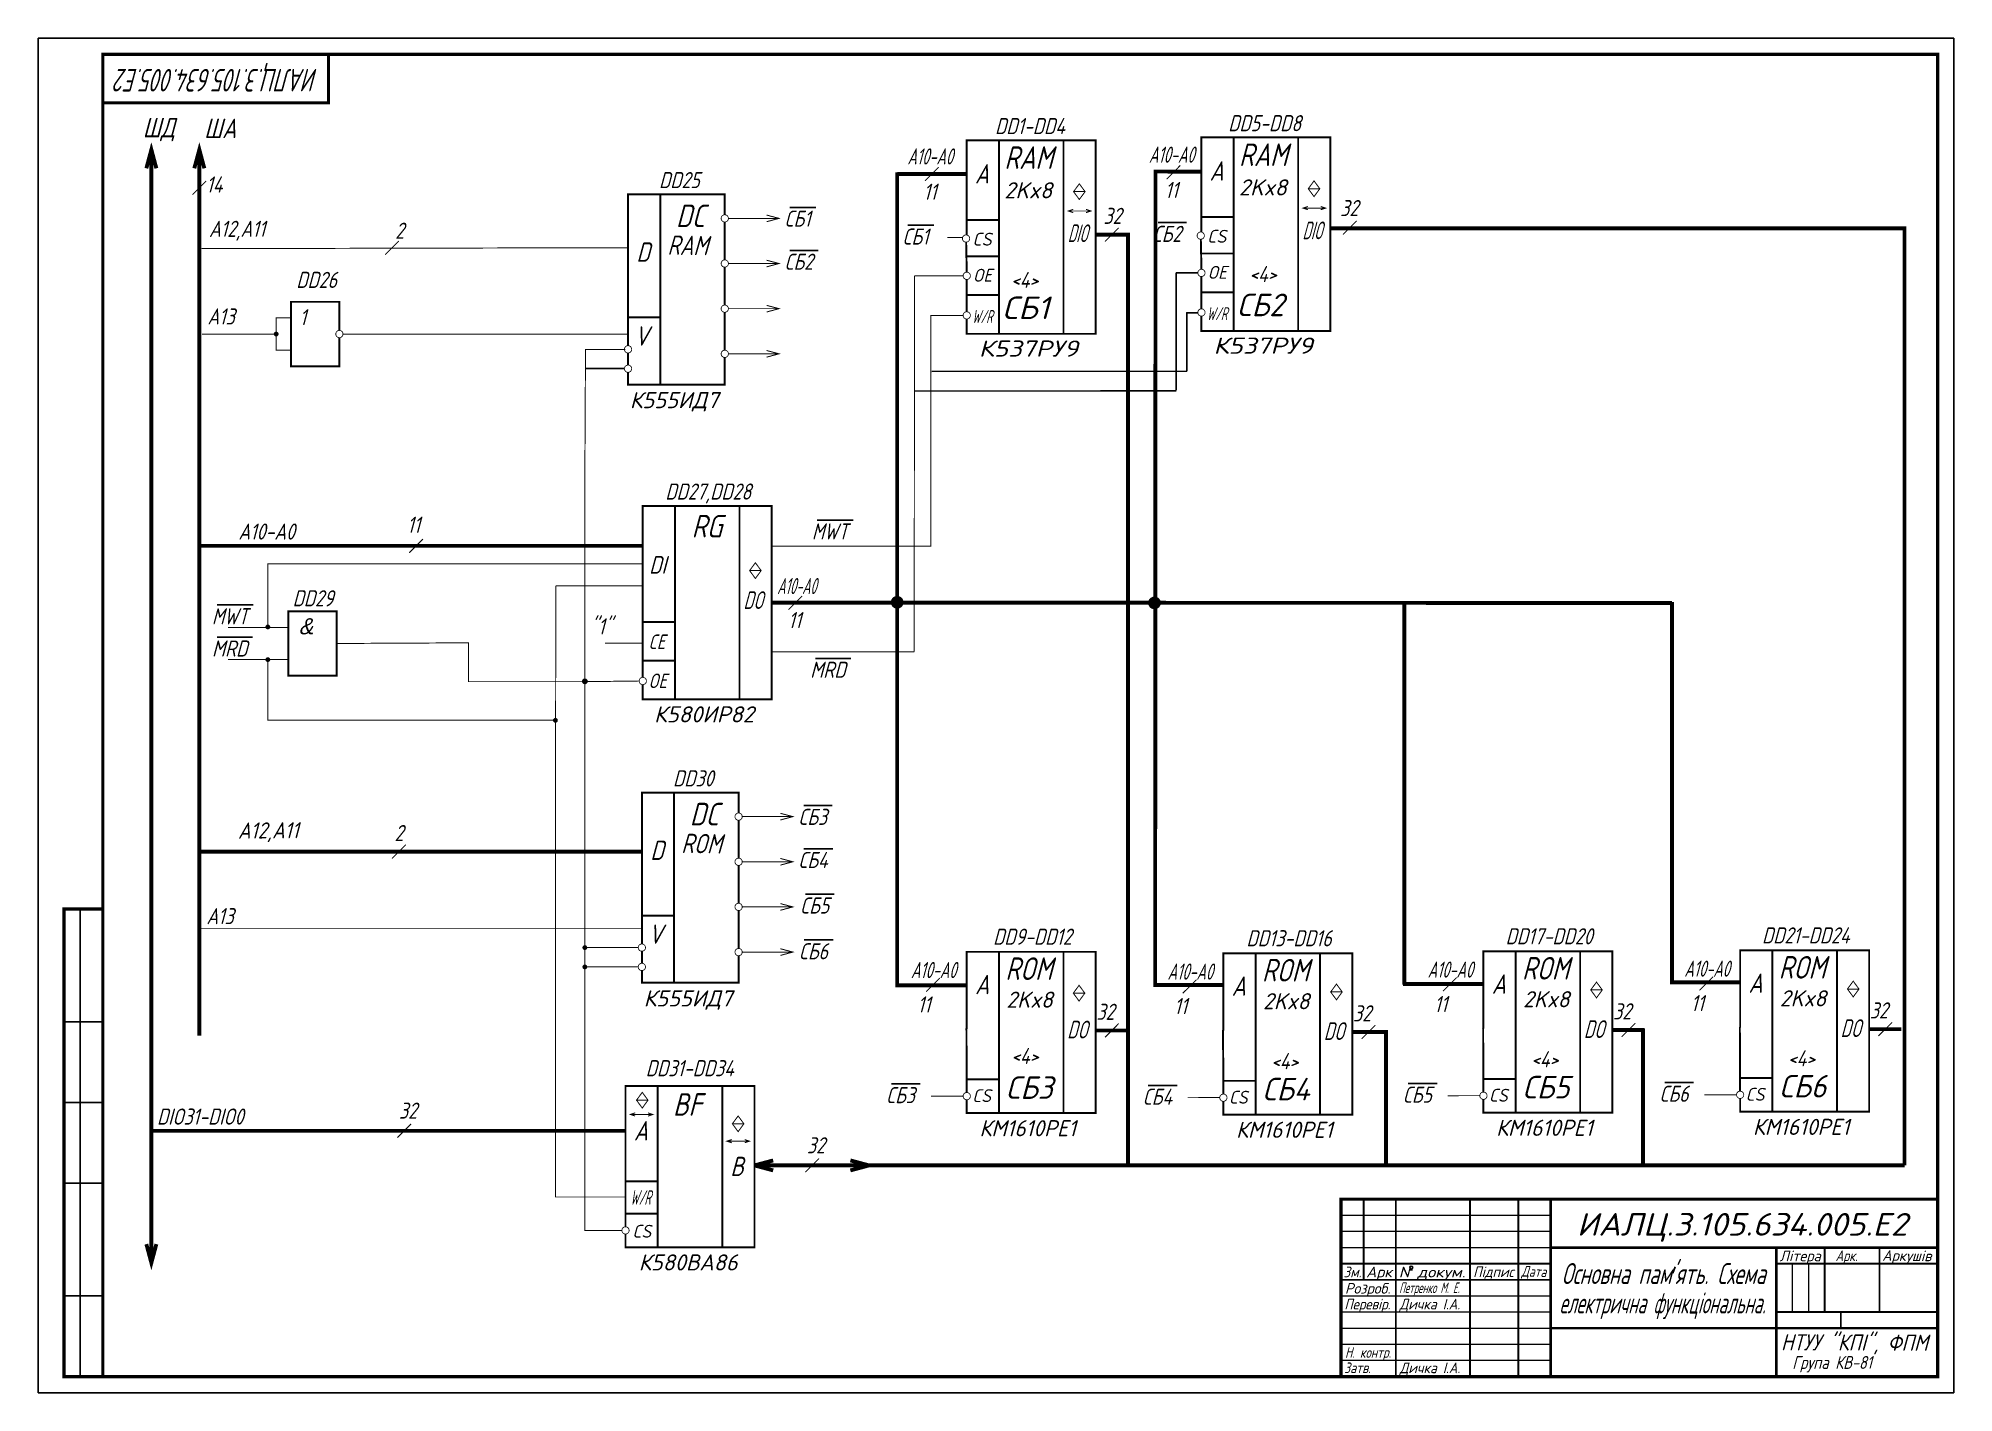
# Model space of a CAD drawing. Extents: x 0 to 594, y 0 to 420.
import ezdxf
from ezdxf.enums import TextEntityAlignment as Align

# ---------------------------------------------------------------- set-up
doc = ezdxf.new("R2010")
doc.units = 0
doc.header["$MEASUREMENT"] = 0
doc.layers.get('0').update_dxf_attribs({"linetype": 'CONTINUOUS'})
doc.styles.add('ESKD', font='eskd', dxfattribs={"oblique": 15, "height": 5})
doc.styles.get("Standard").update_dxf_attribs({"font": 'txt', "oblique": 15, "height": 5})

msp = doc.modelspace()

# ---------------------------------------------------------------- linework, layer by layer
for p, q in [((594, 420), (0, 420)), ((0, 420), (0, 0)), ((594, 0), (594, 420)), ((425.27, 38.12), (426.16, 38.12)), ((507.63, 38.98), (506.92, 37.06)), ((0, 0), (594, 0))]:
    msp.add_line(p, q)
for points, const_width in [([(20, 400), (90, 400), (90, 415)], 1), ([(36.61, 379.68), (35.06, 385.48), (33.51, 379.68)], 1.2), ([(51.49, 379.68), (49.94, 385.48), (48.38, 379.68)], 1.2), ([(287.87, 359.03), (287.93, 388.36), (327.93, 388.36), (327.93, 328.36), (287.93, 328.36), (287.93, 332.96)], 0.6), ([(297.93, 328.36), (297.93, 388.36)], 0.6), ([(317.93, 328.36), (317.93, 388.36)], 0.6), ([(360.66, 359.92), (360.71, 389.26), (400.71, 389.26), (400.71, 329.26), (360.71, 329.26), (360.71, 333.86)], 0.6), ([(370.71, 329.26), (370.71, 389.26)], 0.6), ([(390.71, 329.26), (390.71, 389.26)], 0.6), ([(35.06, 385.48), (35.06, 40.27)], 1.2), ([(49.94, 385.48), (49.94, 110.75)], 1.2), ([(275.02, 375.8), (279.26, 380.04)], 0.3), ([(349.92, 376.35), (354.16, 380.6)], 0.3), ([(47.81, 371.51), (52.06, 375.75)], 0.3), ([(287.93, 126.34), (266.36, 126.34), (266.37, 378.49)], 1.2), ([(287.93, 377.92), (266.36, 377.92)], 1.2), ([(346.36, 126.42), (367.41, 126.42), (346.36, 126.42), (346.47, 378.7), (360.99, 378.61)], 1.2), ([(212.88, 367.76), (212.88, 371.63), (182.88, 371.63), (182.88, 324.68)], 0.6), ([(192.88, 371.63), (192.88, 312.63)], 0.6), ([(212.88, 370.03), (212.88, 365.28)], 0.6), ([(321.05, 372.45), (324.63, 372.45)], 0.3), ([(393.84, 373.35), (397.42, 373.35)], 0.3), ([(212.88, 363.03), (212.88, 356.03)], 0.6), ([(214.01, 364.16), (229.71, 364.16)], 0.3), ([(225.85, 363.12), (229.71, 364.16), (225.85, 365.19)], 0.3), ([(287.93, 363.65), (297.93, 363.65)], 0.6), ([(320.94, 365.95), (319.44, 366.45), (320.94, 366.95)], 0.3), ([(319.44, 366.45), (326.42, 366.45)], 0.3), ([(324.92, 365.95), (326.42, 366.45), (324.92, 366.95)], 0.3), ([(360.71, 364.55), (370.71, 364.55)], 0.6), ([(393.72, 366.85), (392.22, 367.35), (393.72, 367.85)], 0.3), ([(392.22, 367.35), (399.21, 367.35)], 0.3), ([(397.71, 366.85), (399.21, 367.35), (397.71, 367.85)], 0.3), ([(404.6, 359.19), (408.85, 363.43)], 0.3), ([(107.57, 352.89), (111.81, 357.14)], 0.3), ([(286.65, 358.2), (281.87, 358.2)], 0.3), ([(287.93, 347.48), (287.74, 356.79)], 0.6), ([(327.93, 359.14), (337.93, 359.14), (337.93, 70.48)], 1.2), ([(330.81, 357.02), (335.05, 361.27)], 0.3), ([(360.71, 348.37), (360.52, 357.69)], 0.6), ([(400.71, 361.08), (578.76, 361.08), (578.76, 70.48)], 1.2), ([(182.73, 355.07), (49.69, 354.77)], 0.3), ([(212.88, 356.03), (212.88, 351.28)], 0.6), ([(225.85, 349.12), (229.71, 350.16), (225.85, 351.19)], 0.3), ([(287.93, 352.36), (297.93, 352.36)], 0.6), ([(360.71, 353.26), (370.71, 353.26)], 0.6), ([(212.88, 349.03), (212.88, 344.28)], 0.6), ([(212.88, 344.28), (212.88, 337.28)], 0.6), ([(214.01, 350.16), (229.71, 350.16)], 0.3), ([(271.72, 346.33), (271.64, 229.78), (271.64, 229.78), (271.64, 229.78)], 0.3), ([(286.8, 346.35), (271.72, 346.33), (271.72, 346.33), (271.72, 346.33)], 0.3), ([(287.93, 335.21), (287.93, 345.23)], 0.6), ([(360.71, 336.11), (360.71, 346.12)], 0.6), ([(93.37, 327.17), (93.37, 318.29), (78.37, 318.29), (78.37, 338.29), (93.37, 338.29), (93.37, 329.42)], 0.6), ([(287.93, 340.36), (297.93, 340.36)], 0.6), ([(360.71, 341.26), (370.71, 341.26)], 0.6), ([(78.37, 333.29), (73.76, 333.29), (73.76, 323.29), (78.37, 323.29)], 0.3), ([(182.88, 333.48), (192.88, 333.48)], 0.6), ([(212.88, 335.03), (212.88, 328.03)], 0.6), ([(214.01, 336.16), (229.71, 336.16)], 0.3), ([(225.85, 335.12), (229.71, 336.16), (225.85, 337.19)], 0.3), ([(286.8, 334.08), (276.8, 334.08), (276.8, 315)], 0.3), ([(73.76, 328.29), (50.75, 328.29)], 0.3), ([(94.25, 328.26), (182.88, 328.26)], 0.3), ([(212.88, 328.03), (212.88, 323.28)], 0.6), ([(182.04, 323.47), (169.7, 323.47), (169.49, 283.72), (169.49, 50.32), (180.98, 50.32)], 0.3), ([(182.88, 322.43), (182.88, 318.68)], 0.6), ([(182.88, 316.43), (182.88, 312.63), (212.88, 312.63), (212.88, 321.03)], 0.6), ([(214.01, 322.16), (229.71, 322.16)], 0.3), ([(225.85, 321.12), (229.71, 322.16), (225.85, 323.19)], 0.3), ([(276.8, 315), (276.8, 315), (276.82, 262.52), (227.46, 262.52)], 0.3), ([(187.46, 221.82), (187.46, 274.98), (227.46, 274.98), (227.46, 214.98), (187.46, 214.98), (187.46, 219.57)], 0.6), ([(197.46, 214.98), (197.46, 274.98)], 0.6), ([(217.46, 214.98), (217.46, 274.98)], 0.6), ([(187.46, 262.6), (49.94, 262.6)], 1.2), ([(115.05, 260.48), (119.29, 264.72)], 0.3), ([(151.16, 257), (151.16, 257), (151.16, 257), (71.18, 257), (71.18, 237.33)], 0.3), ([(187.46, 257.05), (151.16, 257)], 0.3), ([(160.49, 250.19), (160.43, 208.71)], 0.3), ([(187.53, 250.23), (160.49, 250.19)], 0.3), ([(220.59, 254.93), (224.17, 254.93)], 0.3), ([(506.62, 244.88), (227.48, 245.02)], 1.2), ([(232.62, 242.8), (236.86, 247.04)], 0.3), ([(423.65, 245.06), (423.65, 126.5)], 1.2), ([(506.62, 245.24), (506.62, 126.67)], 1.2), ([(187.46, 238.98), (197.46, 238.98)], 0.6), ([(77.56, 237.33), (58.87, 237.33)], 0.3), ([(169.43, 220.49), (133.39, 220.49), (133.39, 232.54), (92.56, 232.33), (92.56, 232.33)], 0.3), ([(187.46, 232.4), (175.71, 232.4)], 0.3), ([(77.56, 227.33), (58.87, 227.33)], 0.3), ([(182.11, 60.68), (160.43, 60.68), (160.43, 208.56), (71.18, 208.56), (71.18, 227.33)], 0.3), ([(187.46, 226.98), (197.46, 226.98)], 0.6), ([(271.64, 229.78), (227.79, 229.78), (227.79, 229.78), (227.79, 229.78)], 0.3), ([(169.43, 220.49), (186.34, 220.7)], 0.3), ([(217.18, 182.24), (217.18, 186.11), (187.18, 186.11), (187.18, 139.16)], 0.6), ([(197.18, 186.11), (197.18, 127.11)], 0.6), ([(217.18, 184.51), (217.18, 179.76)], 0.6), ([(218.3, 178.64), (234, 178.64)], 0.3), ([(230.14, 177.6), (234, 178.64), (230.14, 179.67)], 0.3), ([(217.18, 177.51), (217.18, 170.51)], 0.6), ([(187.18, 167.8), (49.94, 167.8)], 1.2), ([(109.72, 165.67), (113.96, 169.92)], 0.3), ([(217.18, 170.51), (217.18, 165.76)], 0.6), ([(217.18, 163.51), (217.18, 158.76)], 0.6), ([(218.3, 164.64), (234, 164.64)], 0.3), ([(230.14, 163.6), (234, 164.64), (230.14, 165.67)], 0.3), ([(217.18, 158.76), (217.18, 151.76)], 0.6), ([(20, 5), (8, 5), (8, 150), (20, 150)], 1), ([(13, 5), (13, 150)], 0.5), ([(217.18, 149.51), (217.18, 142.51)], 0.6), ([(218.3, 150.64), (234, 150.64)], 0.3), ([(230.14, 149.6), (234, 150.64), (230.14, 151.67)], 0.3), ([(49.94, 143.9), (187.18, 143.9)], 0.3), ([(187.18, 147.96), (197.18, 147.96)], 0.6), ([(217.18, 142.51), (217.18, 137.76)], 0.6), ([(186.05, 138.03), (169.49, 138.03)], 0.3), ([(187.18, 136.91), (187.18, 133.16)], 0.6), ([(218.3, 136.64), (234, 136.64)], 0.3), ([(230.14, 135.6), (234, 136.64), (230.14, 137.67)], 0.3), ([(287.93, 112.76), (287.93, 136.72), (327.93, 136.72), (327.93, 86.72), (287.93, 86.72), (287.93, 90.84)], 0.6), ([(297.93, 86.72), (297.93, 136.72)], 0.6), ([(317.93, 86.72), (317.93, 136.72)], 0.6), ([(448.17, 112.9), (448.17, 136.85), (488.17, 136.85), (488.17, 86.85), (448.17, 86.85), (448.17, 90.98)], 0.6), ([(458.17, 86.85), (458.17, 136.85)], 0.6), ([(478.17, 86.85), (478.17, 136.85)], 0.6), ([(527.78, 113.18), (527.78, 137.14), (567.78, 137.14), (567.78, 87.14), (527.78, 87.14), (527.78, 91.27)], 0.6), ([(537.78, 87.14), (537.78, 137.14)], 0.6), ([(557.78, 87.14), (557.78, 137.14)], 0.6), ([(186.05, 132.03), (169.49, 132.03)], 0.3), ([(187.18, 130.91), (187.18, 127.11), (217.18, 127.11), (217.18, 135.51)], 0.6), ([(367.51, 112.28), (367.51, 136.23), (407.51, 136.23), (407.51, 86.23), (367.51, 86.23), (367.51, 90.36)], 0.6), ([(377.51, 86.23), (377.51, 136.23)], 0.6), ([(397.51, 86.23), (397.51, 136.23)], 0.6), ([(275.35, 124.36), (279.59, 128.6)], 0.3), ([(354.93, 123.88), (359.18, 128.12)], 0.3), ([(423.24, 126.75), (448.17, 126.75)], 1.2), ([(435.59, 124.5), (439.83, 128.74)], 0.3), ([(481.44, 124.89), (485.02, 124.89)], 0.3), ([(506.1, 127.28), (527.78, 127.28)], 1.2), ([(515.19, 124.78), (519.44, 129.03)], 0.3), ([(561.05, 125.18), (564.63, 125.18)], 0.3), ([(320.97, 123.89), (324.55, 123.89)], 0.3), ([(400.79, 124.27), (404.37, 124.27)], 0.3), ([(8, 115), (20, 115)], 0.5), ([(287.86, 103.16), (287.84, 112.98), (287.92, 93.08)], 0.6), ([(327.93, 112.33), (337.93, 112.33)], 1.2), ([(330.81, 110.21), (335.05, 114.45)], 0.3), ([(410.39, 109.72), (414.64, 113.97)], 0.3), ([(417.93, 112.45), (417.93, 70.48)], 1.2), ([(448.1, 103.3), (448.07, 113.11), (448.16, 93.21)], 0.6), ([(488.17, 112.46), (498.17, 112.46)], 1.2), ([(491.04, 110.34), (495.29, 114.58)], 0.3), ([(497.67, 112.78), (497.67, 70.81)], 1.2), ([(527.71, 103.58), (527.68, 113.4), (527.77, 93.5)], 0.6), ([(567.78, 112.75), (577.78, 112.75)], 1.2), ([(570.65, 110.63), (574.9, 114.87)], 0.3), ([(367.45, 102.68), (367.42, 112.5), (367.51, 92.6)], 0.6), ([(407.51, 111.85), (417.51, 111.85)], 1.2), ([(182.11, 61.81), (182.11, 95.07), (222.11, 95.07), (222.11, 45.07), (182.11, 45.07), (182.11, 49.2)], 0.6), ([(192.11, 45.07), (192.11, 95.07)], 0.6), ([(212.11, 45.07), (212.11, 95.07)], 0.6), ([(287.93, 97.18), (297.93, 97.18)], 0.6), ([(367.51, 96.7), (377.51, 96.7)], 0.6), ([(448.17, 97.31), (458.17, 97.31)], 0.6), ([(527.78, 97.6), (537.78, 97.6)], 0.6), ([(8, 90), (20, 90)], 0.5), ([(185.51, 90.71), (189.08, 90.71)], 0.3), ([(286.85, 91.98), (276.8, 91.97)], 0.3), ([(366.44, 91.5), (356.39, 91.49)], 0.3), ([(447.09, 92.11), (437.04, 92.1)], 0.3), ([(526.7, 92.4), (516.65, 92.39)], 0.3), ([(111.36, 79.1), (115.6, 83.34)], 0.3), ([(185.1, 85.78), (183.6, 86.28), (185.1, 86.78)], 0.3), ([(183.6, 86.28), (190.58, 86.28)], 0.3), ([(189.08, 85.78), (190.58, 86.28), (189.08, 86.78)], 0.3), ([(215.24, 83.39), (218.82, 83.39)], 0.3), ([(182.11, 81.22), (35.06, 81.22)], 1.2), ([(215.08, 77.5), (213.58, 78), (215.08, 78.5)], 0.3), ([(213.58, 78), (220.57, 78)], 0.3), ([(219.07, 77.5), (220.57, 78), (219.07, 78.5)], 0.3), ([(222.11, 70.48), (227.9, 72.03)], 1.2), ([(237.87, 68.36), (242.11, 72.6)], 0.3), ([(251.84, 68.93), (257.63, 70.48), (251.84, 72.03)], 1.2), ([(182.11, 65.53), (192.11, 65.53)], 0.6), ([(222.11, 70.48), (578.76, 70.48)], 1.2), ([(222.11, 70.48), (227.9, 68.93)], 1.2), ([(8, 65), (20, 65)], 0.5), ([(182.11, 51.45), (182.11, 61.81)], 0.6), ([(404, 5), (404, 60), (589, 60)], 1), ([(411, 60), (411, 35)], 0.6), ([(421, 5), (421, 60)], 0.6), ([(444, 5), (444, 60)], 0.6), ([(459, 5), (459, 60)], 0.6), ([(469, 5), (469, 60)], 0.8), ([(182.11, 55.53), (192.11, 55.53)], 0.6), ([(404, 55), (469, 55)], 0.4), ([(404, 50), (469, 50)], 0.4), ([(36.61, 46.07), (35.06, 40.27), (33.51, 46.07)], 1.2), ([(404, 45), (469, 45)], 0.4), ([(469, 45), (589, 45)], 0.8), ([(539, 5), (539, 45)], 0.8), ([(554, 25), (554, 45)], 0.6), ([(571, 25), (571, 45)], 0.6), ([(404, 40), (469, 40)], 0.6), ([(539, 40), (589, 40)], 0.6), ([(544, 25), (544, 40)], 0.4), ([(549, 25), (549, 40)], 0.4), ([(8, 30), (20, 30)], 0.5), ([(404, 35), (469, 35)], 0.6), ([(404, 30), (469, 30)], 0.4), ([(404, 25), (469, 25)], 0.4), ([(539, 25), (589, 25)], 0.6), ([(559, 20), (559, 25)], 0.6), ([(404, 20), (469, 20)], 0.4), ([(469, 20), (589, 20)], 0.8), ([(404, 15), (469, 15)], 0.4), ([(404, 10), (469, 10)], 0.4)]:
    msp.add_lwpolyline(points, dxfattribs=dict(const_width=const_width))
for points, const_width in [([(20, 415), (20, 5), (589, 5), (589, 415)], 1), ([(322.84, 370.02), (324.63, 372.45), (322.84, 374.89), (321.05, 372.45)], 0.3), ([(395.63, 370.91), (397.42, 373.35), (395.63, 375.79), (393.84, 373.35)], 0.3), ([(222.38, 252.49), (224.17, 254.93), (222.38, 257.37), (220.59, 254.93)], 0.3), ([(77.56, 222.33), (77.56, 242.33), (92.56, 242.33), (92.56, 222.33)], 0.6), ([(322.76, 121.45), (324.55, 123.89), (322.76, 126.33), (320.97, 123.89)], 0.3), ([(402.58, 121.83), (404.37, 124.27), (402.58, 126.71), (400.79, 124.27)], 0.3), ([(483.23, 122.45), (485.02, 124.89), (483.23, 127.33), (481.44, 124.89)], 0.3), ([(562.84, 122.74), (564.63, 125.18), (562.84, 127.62), (561.05, 125.18)], 0.3), ([(187.3, 88.27), (189.08, 90.71), (187.3, 93.14), (185.51, 90.71)], 0.3), ([(217.03, 80.95), (218.82, 83.39), (217.03, 85.82), (215.24, 83.39)], 0.3)]:
    msp.add_lwpolyline(points, close=True, dxfattribs=dict(const_width=const_width))
for points, const_width in [([(211.76, 364.16, 1), (214.01, 364.16, 1)], 0.25), ([(286.59, 357.91, 1), (288.84, 357.91, 1)], 0.25), ([(359.37, 358.81, 1), (361.62, 358.81, 1)], 0.25), ([(211.76, 350.16, 1), (214.01, 350.16, 1)], 0.25), ([(286.8, 346.35, 1), (289.05, 346.35, 1)], 0.25), ([(359.59, 347.25, 1), (361.84, 347.25, 1)], 0.25), ([(211.76, 336.16, 1), (214.01, 336.16, 1)], 0.25), ([(286.8, 334.08, 1), (289.05, 334.08, 1)], 0.25), ([(359.59, 334.98, 1), (361.84, 334.98, 1)], 0.25), ([(73.39, 328.29, 1), (74.14, 328.29, 1)], 0.75), ([(92.25, 328.29, 1), (94.5, 328.29, 1)], 0.25), ([(181.76, 323.55, 1), (184.01, 323.55, 1)], 0.25), ([(211.76, 322.16, 1), (214.01, 322.16, 1)], 0.25), ([(181.76, 317.55, 1), (184.01, 317.55, 1)], 0.25), ([(265.37, 245.11, 1), (267.34, 245.11, 1)], 1.97), ([(345.17, 244.91, 1), (347.13, 244.91, 1)], 1.97), ([(70.8, 237.46, 1), (71.55, 237.46, 1)], 0.75), ([(70.81, 227.33, 1), (71.56, 227.33, 1)], 0.75), ([(169.05, 220.59, 1), (169.95, 220.59, 1)], 0.897), ([(186.34, 220.7, 1), (188.59, 220.7, 1)], 0.25), ([(159.99, 208.5, 1), (160.74, 208.5, 1)], 0.75), ([(216.05, 178.64, 1), (218.3, 178.64, 1)], 0.25), ([(216.05, 164.64, 1), (218.3, 164.64, 1)], 0.25), ([(216.05, 150.64, 1), (218.3, 150.64, 1)], 0.25), ([(169.12, 138.03, 1), (169.87, 138.03, 1)], 0.75), ([(186.05, 138.03, 1), (188.3, 138.03, 1)], 0.25), ([(216.05, 136.64, 1), (218.3, 136.64, 1)], 0.25), ([(169.12, 132.03, 1), (169.87, 132.03, 1)], 0.75), ([(186.05, 132.03, 1), (188.3, 132.03, 1)], 0.25), ([(286.8, 91.96, 1), (289.05, 91.96, 1)], 0.25), ([(366.39, 91.48, 1), (368.64, 91.48, 1)], 0.25), ([(447.04, 92.09, 1), (449.29, 92.09, 1)], 0.25), ([(526.65, 92.38, 1), (528.9, 92.38, 1)], 0.25), ([(180.98, 50.32, 1), (183.23, 50.32, 1)], 0.25)]:
    msp.add_lwpolyline(points, format="xyb", close=True, dxfattribs=dict(const_width=const_width))
for points in [[(352.89, 310.84), (352.89, 347.24), (359.64, 347.24)], [(356.16, 316.73), (356.16, 334.89), (359.59, 334.88)], [(169.83, 317.62), (181.78, 317.62)], [(277.06, 316.69), (356.16, 316.73)], [(271.86, 310.62), (352.89, 310.71)], [(329.38, 310.7), (352.89, 310.71)]]:
    msp.add_lwpolyline(points)
msp.add_circle((425.77, 38.81), 0.462)

# ---------------------------------------------------------------- texts
at = {"style": 'ESKD', "oblique": 15}
for s, height, rotation, width, p, p2 in [('ИАЛЦ.3.105.634.005.Е2', 7, 180, 0.51863, (86.81, 410.51), (24.4, 410.51)), ('RAM', 6, 359.07666, 0.743471, (195.09, 352.91), (207.62, 352.7)), ('A12,A11', 5, 0.35745, 0.714355, (61.91, 171.81), (80.79, 171.93)), ('ROM', 6, 359.07666, 0.743471, (199.38, 167.39), (211.91, 167.18)), ('Аркушiв', 3.3, 359.39869, 0.796393, (571.83, 40.92), (587.1, 40.76)), ('Дата', 3.3, 358.38396, 0.544227, (459.92, 36.04), (467.61, 35.83)), ('НТУУ "КПI", ФПМ', 5, 359.79852, 0.70879, (540.43, 13.14), (585.99, 12.98))]:
    msp.add_text(s, height=height, rotation=rotation, dxfattribs=dict(at, width=width)).set_placement(p, p2, align=Align.FIT)
for s, height, p in [('ШД', 6, (32.38, 389.3)), ('ША', 6, (51.42, 389.06)), ('14', 5, (52.07, 372.16)), ('11', 5, (274.5, 369.93)), ('11', 5, (349.39, 370.48)), ('32', 5, (403.74, 364.86)), ('A12,A11', 5, (52.94, 358.42)), ('%%oСБ1', 5, (231.47, 361.58)), ('32', 5, (330.32, 362.44)), ('%%oСБ2', 5, (345.68, 356.86)), ('%%oСБ1', 5, (268.05, 356.02)), ('%%oСБ2', 5, (231.47, 348.22)), ('A13', 5, (52.44, 331.25)), ('1', 5, (81.04, 331.01)), ('A10-A0', 5, (62.04, 264.54)), ('"1"', 5, (171.27, 235.13)), ('CE', 4.5, (189.2, 230.62)), ('OE', 4.5, (189.2, 218.5)), ('%%oСБ3', 5, (235.76, 176.07)), ('%%oСБ4', 5, (235.76, 162.7)), ('%%oСБ5', 5, (236.32, 148.58)), ('A13', 5, (52.12, 145.28)), ('%%oСБ6', 5, (235.94, 134.39)), ('11', 5, (272.64, 117.88)), ('32', 5, (328.12, 115.62)), ('11', 5, (352.23, 117.4)), ('32', 5, (407.71, 115.14)), ('11', 5, (432.88, 118.01)), ('32', 5, (488.36, 115.76)), ('11', 5, (512.49, 118.3)), ('32', 5, (567.97, 116.05)), ('%%oСБ3', 5, (262.99, 89.78)), ('%%oСБ4', 5, (342.57, 89.3)), ('%%oСБ5', 5, (423.23, 89.92)), ('%%oСБ6', 5, (502.83, 90.21)), ('32', 5, (111.84, 84.97)), ('DIO31-DIO0', 5, (36.8, 83.12)), ('32', 5, (238.35, 74.22)), ('Арк.', 3.3, (557.34, 40.81)), ('Затв.', 3.3, (404.95, 6.06)), ('Група КВ-81', 4, (543.93, 7.37))]:
    msp.add_text(s, height=height, dxfattribs=at).set_placement(p)
for s, height, p in [('DD1-DD4', 5, (307.53, 390.28)), ('DD5-DD8', 5, (380.31, 391.18)), ('A', 6, (292.64, 374.98)), ('A', 6, (365.42, 375.87)), ('DD25', 5, (198.81, 373.53)), ('DC', 7, (202.21, 361.44)), ('2', 5, (112.04, 357.83)), ('D', 6, (187.56, 350.71)), ('DD26', 5, (86.31, 342.59)), ('V', 6, (187.08, 324.7)), ('DD27,DD28', 5, (207.76, 276.94)), ('11', 5, (116.39, 266.65)), ('RG', 7, (207.32, 265.2)), ('DI', 5.5, (192.04, 253.97)), ('DD29', 5, (85.19, 243.85)), ('11', 5, (234.57, 237.09)), ('DD30', 5, (203.1, 188.01)), ('DC', 7, (206.5, 175.92)), ('2', 5, (111.84, 171.05)), ('D', 6, (191.86, 165.19)), ('V', 6, (191.38, 139.19)), ('DD9-DD12', 5, (308.28, 138.9)), ('DD13-DD16', 5, (387.87, 138.42)), ('DD17-DD20', 5, (468.52, 139.03)), ('DD21-DD24', 5, (548.13, 139.32)), ('A', 6, (292.69, 123.57)), ('A', 6, (372.28, 123.09)), ('A', 6, (452.93, 123.71)), ('A', 6, (532.54, 124)), ('DD31-DD34', 5, (202.04, 98.12)), ('BF', 7, (201.24, 85.87)), ('A', 6, (186.87, 78.21)), ('B', 6, (216.66, 67.16))]:
    msp.add_text(s, height=height, dxfattribs=at).set_placement(p, align=Align.CENTER)
for s, height, width, p, p2 in [('RAM', 7, 0.764763, (299.58, 379.5), (314.62, 379.5)), ('A10-A0', 5, 0.495375, (344.4, 381.42), (358.55, 381.42)), ('RAM', 7, 0.764763, (372.36, 380.4), (387.4, 380.4)), ('A10-A0', 5, 0.495375, (269.5, 380.87), (283.65, 380.87)), ('2Kx8', 5, 0.866105, (299.58, 370.37), (314.43, 370.37)), ('2Kx8', 5, 0.866105, (372.36, 371.27), (387.21, 371.27)), ('DIO', 5.5, 0.523549, (392.03, 357.69), (398.2, 357.69)), ('CS', 4, 0.896636, (289.67, 355.71), (295.65, 355.71)), ('DIO', 5.5, 0.523549, (319.25, 356.79), (325.42, 356.79)), ('CS', 4, 0.896636, (362.46, 356.61), (368.44, 356.61)), ('OE', 4, 0.896636, (289.82, 344.52), (295.8, 344.52)), ('OE', 4, 0.896636, (362.61, 345.42), (368.59, 345.42)), ('СБ1', 7, 0.949722, (298.96, 332.93), (313.53, 332.93)), ('СБ2', 7, 0.794313, (371.75, 333.83), (386.31, 333.83)), ('W/R', 4, 0.556782, (289.55, 331.73), (295.91, 331.73)), ('W/R', 4, 0.556782, (362.33, 332.63), (368.7, 332.63)), ('К537РУ9', 5, 1.004483, (364.46, 322.19), (395.31, 322.19)), ('К537РУ9', 5, 1.004483, (291.67, 321.29), (322.52, 321.29)), ('К555ИД7', 5, 0.824368, (183.43, 305.3), (210.91, 305.3)), ('%%oMWT', 5, 0.744743, (239.92, 264.59), (251.07, 264.59)), ('A10-A0', 5, 0.425815, (229.12, 247.65), (241.29, 247.65)), ('%%oMWT', 5, 0.744743, (53.85, 238.27), (65, 238.27)), ('DO', 5.5, 0.630753, (218.67, 243.03), (224.78, 243.03)), ('%%oMRD', 5, 0.735434, (53.85, 228.27), (64.86, 228.27)), ('%%oMRD', 5, 0.735434, (239.37, 221.69), (250.38, 221.69)), ('К580ИР82', 5, 0.834563, (190.95, 207.86), (221.95, 207.86)), ('A10-A0', 5, 0.49323, (270.6, 128.57), (284.69, 128.57)), ('ROM', 7, 0.740462, (299.89, 127.99), (314.45, 127.99)), ('A10-A0', 5, 0.49323, (350.19, 128.09), (364.28, 128.09)), ('ROM', 7, 0.740462, (379.48, 127.51), (394.04, 127.51)), ('A10-A0', 5, 0.49323, (430.84, 128.7), (444.93, 128.7)), ('ROM', 7, 0.740462, (460.13, 128.12), (474.69, 128.12)), ('A10-A0', 5, 0.49323, (510.45, 128.99), (524.54, 128.99)), ('ROM', 7, 0.740462, (539.74, 128.41), (554.3, 128.41)), ('К555ИД7', 5, 0.824368, (187.73, 119.78), (215.21, 119.78)), ('2Kx8', 5, 0.83971, (540.07, 119.8), (554.47, 119.8)), ('2Kx8', 5, 0.83971, (300.22, 119.38), (314.62, 119.38)), ('2Kx8', 5, 0.83971, (379.81, 118.9), (394.21, 118.9)), ('2Kx8', 5, 0.83971, (460.46, 119.51), (474.86, 119.51)), ('DO', 5.5, 0.656376, (319.07, 109.86), (325.43, 109.86)), ('DO', 5.5, 0.656376, (398.66, 109.38), (405.02, 109.38)), ('DO', 5.5, 0.656376, (479.31, 110), (485.67, 110)), ('DO', 5.5, 0.656376, (558.92, 110.29), (565.28, 110.29)), ('СБ3', 7, 0.794313, (300.06, 91.12), (314.62, 91.12)), ('СБ4', 7, 0.780129, (379.65, 90.64), (394.21, 90.64)), ('СБ5', 7, 0.794313, (460.3, 91.25), (474.86, 91.25)), ('СБ6', 7, 0.809023, (539.91, 91.54), (554.47, 91.54)), ('CS', 4, 0.87866, (289.61, 90.11), (295.46, 90.11)), ('CS', 4, 0.87866, (369.19, 89.63), (375.05, 89.63)), ('CS', 4, 0.87866, (449.85, 90.24), (455.7, 90.24)), ('CS', 4, 0.87866, (529.45, 90.53), (535.31, 90.53)), ('КM1610РЕ1', 5, 0.786496, (291.86, 79.51), (321.82, 79.51)), ('КM1610РЕ1', 5, 0.786496, (371.44, 79.03), (401.41, 79.03)), ('КM1610РЕ1', 5, 0.786496, (452.09, 79.64), (482.06, 79.64)), ('КM1610РЕ1', 5, 0.786496, (531.7, 79.93), (561.67, 79.93)), ('W/R', 4.5, 0.496082, (183.53, 58.28), (189.91, 58.28)), ('ИАЛЦ.3.105.634.005.Е2', 7, 0.85226, (477.13, 48.71), (579.68, 48.71)), ('CS', 4, 0.87866, (184.21, 48.06), (190.07, 48.06)), ('К580ВА86', 5, 0.841549, (186.19, 37.9), (216.84, 37.9)), ('Лiтера', 3.3, 0.726239, (540, 40.76), (552.78, 40.76)), ('Зм.', 3.3, 0.843417, (404.76, 35.79), (410.33, 35.79)), ('Арк', 3.3, 0.966045, (411.78, 35.79), (419.82, 35.79)), ('N докум.', 3.3, 0.989342, (421.92, 35.76), (442.59, 35.76)), ('Пiдпис', 3.3, 0.765015, (444.96, 35.83), (457.47, 35.83)), ("Основна пам'ять. Схема", 6.5, 0.503033, (472.42, 33.69), (535.64, 33.69)), ('Розроб.', 3.3, 0.801444, (405.22, 30.71), (419.32, 30.71)), ('Петренко М. Е.', 3.3, 0.47358, (422, 30.87), (440.76, 30.87)), ('електрична функцiональна.', 6.5, 0.466977, (471.75, 24.58), (535.64, 24.58)), ('Перевiр.', 3.3, 0.726254, (405.04, 25.81), (419.3, 25.81)), ('Дичка I.A.', 3.3, 0.760142, (422.15, 25.81), (440.91, 25.81)), ('Н. контр.', 3.3, 0.589492, (405.23, 10.81), (419.5, 10.81)), ('Дичка I.A.', 3.3, 0.760142, (422.19, 6.05), (440.95, 6.05))]:
    msp.add_text(s, height=height, dxfattribs=dict(at, width=width)).set_placement(p, p2, align=Align.FIT)
at = {"oblique": 15}
msp.add_text('&', height=5, dxfattribs=at).set_placement((80.72, 235.18))
at = {"char_height": 5, "width": 7.6142, "attachment_point": 1, "style": 'ESKD'}
for insert in [(301.58, 347.58), (375.49, 349.41), (301.65, 106.93), (382.24, 105.3), (462.89, 105.91), (542.5, 106.2)]:
    msp.add_mtext('<4>', dxfattribs=dict(at, insert=insert))

doc.saveas('drawing.dxf')
